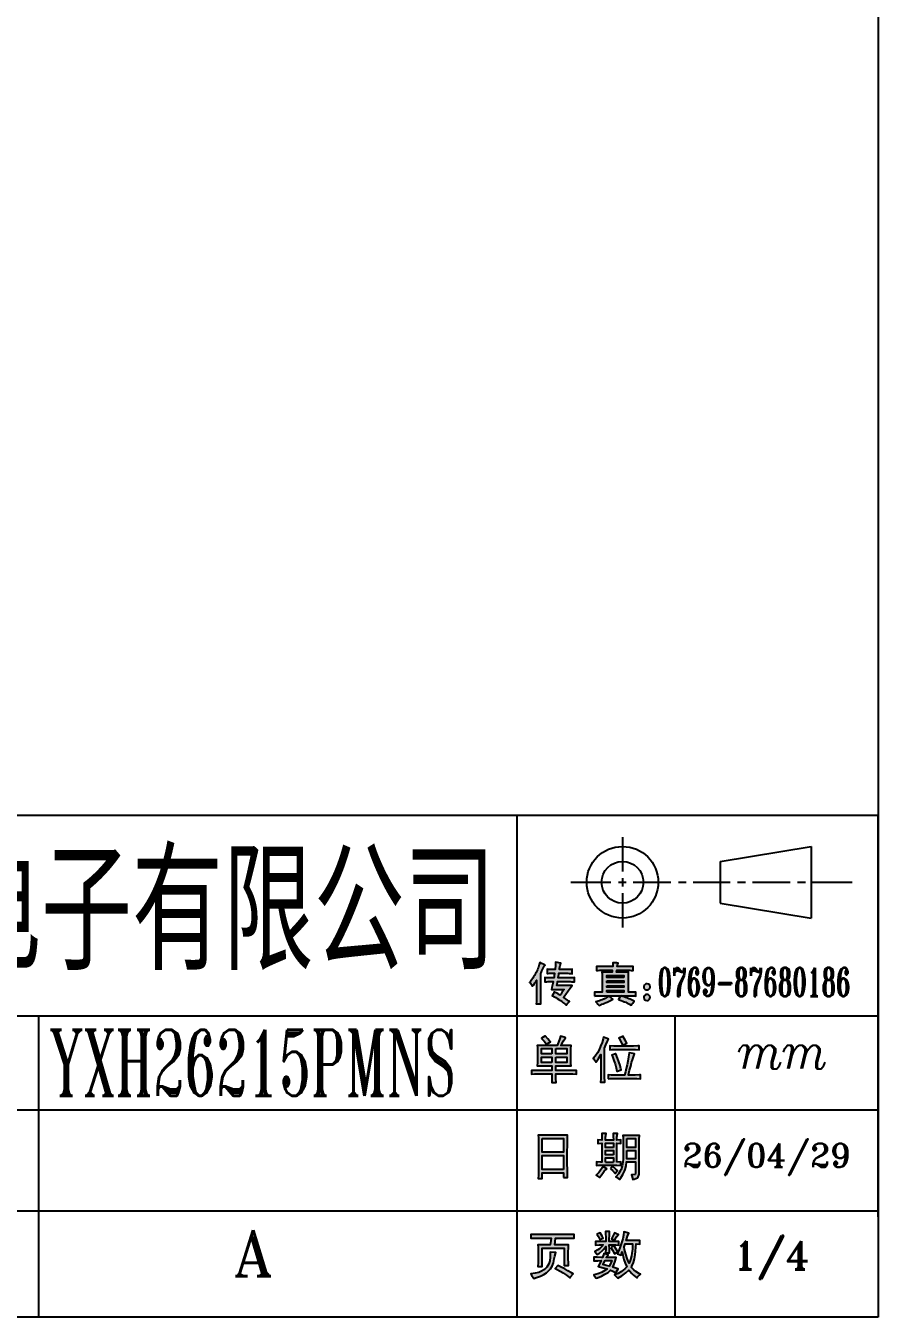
# Model space of a CAD drawing. Header units: millimetres. Extents: x 3718 to 70963, y 572 to 15149.
# Drawn here: x 3845.3 to 3883.8, y 574.5 to 632.8 of the extents above; entities that cross this region are included whole.
import ezdxf
from ezdxf.enums import TextEntityAlignment as Align

# ---------------------------------------------------------------- set-up
doc = ezdxf.new("R2010")
doc.units = ezdxf.units.MM
doc.header["$LTSCALE"] = 3
doc.styles.add('外框字母3', font='romant.shx')
doc.styles.add('外框文字', font='NSimSun.ttf')

msp = doc.modelspace()

# ---------------------------------------------------------------- hatches: boundary and pattern name
at = {"linetype": 'ByBlock'}
h = msp.add_hatch(color=256, dxfattribs=at)
h.paths.add_polyline_path([(3868.18, 589.744), (3868.146, 589.695), (3868.114, 589.653), (3868.071, 589.599), (3868.124, 589.554), (3868.165, 589.508), (3868.211, 589.435), (3868.25, 589.49), (3868.281, 589.535), (3868.315, 589.586), (3868.351, 589.642), (3868.39, 589.702), (3868.392, 589.704), (3868.392, 588.984), (3868.391, 588.919), (3868.389, 588.851), (3868.386, 588.787), (3868.382, 588.728), (3868.373, 588.649), (3868.588, 588.649), (3868.584, 588.728), (3868.582, 588.788), (3868.58, 588.852), (3868.579, 588.92), (3868.579, 588.992), (3868.579, 590.016), (3868.591, 590.045), (3868.626, 590.128), (3868.658, 590.199), (3868.688, 590.259), (3868.715, 590.307), (3868.738, 590.343), (3868.776, 590.388), (3868.726, 590.412), (3868.662, 590.443), (3868.607, 590.471), (3868.536, 590.509), (3868.511, 590.42), (3868.491, 590.357), (3868.47, 590.295), (3868.448, 590.235), (3868.424, 590.176), (3868.398, 590.119), (3868.372, 590.064), (3868.344, 590.01), (3868.315, 589.958), (3868.294, 589.924), (3868.254, 589.858), (3868.216, 589.798)])
h.paths.add_polyline_path([(3869.171, 589.139), (3869.138, 589.084), (3869.095, 589.007), (3869.116, 588.996), (3869.153, 588.979), (3869.199, 588.956), (3869.254, 588.924), (3869.319, 588.885), (3869.394, 588.837), (3869.41, 588.827), (3869.471, 588.787), (3869.527, 588.747), (3869.579, 588.709), (3869.627, 588.671), (3869.672, 588.635), (3869.729, 588.583), (3869.774, 588.643), (3869.815, 588.692), (3869.871, 588.745), (3869.849, 588.762), (3869.787, 588.81), (3869.73, 588.852), (3869.677, 588.889), (3869.628, 588.921), (3869.605, 588.934), (3869.63, 588.968), (3869.669, 589.021), (3869.707, 589.074), (3869.744, 589.126), (3869.781, 589.177), (3869.816, 589.229), (3869.861, 589.292), (3869.904, 589.349), (3869.939, 589.394), (3869.996, 589.463), (3869.302, 589.463), (3869.305, 589.482), (3869.317, 589.552), (3869.328, 589.612), (3869.334, 589.645), (3869.838, 589.645), (3869.904, 589.644), (3869.972, 589.643), (3870.032, 589.641), (3870.108, 589.635), (3870.108, 589.826), (3870.042, 589.821), (3869.984, 589.818), (3869.916, 589.817), (3869.838, 589.816), (3869.366, 589.816), (3869.37, 589.846), (3869.379, 589.907), (3869.39, 589.972), (3869.399, 590.022), (3869.734, 590.022), (3869.797, 590.021), (3869.863, 590.019), (3869.924, 590.014), (3870.004, 590.003), (3870.004, 590.203), (3869.936, 590.198), (3869.873, 590.196), (3869.809, 590.194), (3869.742, 590.194), (3869.422, 590.194), (3869.427, 590.233), (3869.441, 590.315), (3869.454, 590.379), (3869.467, 590.424), (3869.492, 590.477), (3869.462, 590.483), (3869.395, 590.493), (3869.332, 590.504), (3869.247, 590.519), (3869.247, 590.493), (3869.246, 590.442), (3869.244, 590.385), (3869.239, 590.321), (3869.232, 590.251), (3869.226, 590.194), (3869.108, 590.194), (3869.072, 590.194), (3869.005, 590.195), (3868.943, 590.197), (3868.862, 590.203), (3868.862, 590.012), (3868.917, 590.017), (3868.975, 590.02), (3869.041, 590.022), (3869.116, 590.022), (3869.204, 590.022), (3869.2, 589.99), (3869.19, 589.927), (3869.179, 589.863), (3869.171, 589.816), (3868.996, 589.816), (3868.971, 589.816), (3868.907, 589.818), (3868.843, 589.82), (3868.758, 589.826), (3868.758, 589.635), (3868.795, 589.638), (3868.853, 589.642), (3868.917, 589.644), (3868.988, 589.645), (3869.139, 589.645), (3869.136, 589.629), (3869.124, 589.562), (3869.112, 589.498), (3869.099, 589.436), (3869.086, 589.376), (3869.065, 589.292), (3869.63, 589.292), (3869.617, 589.272), (3869.575, 589.208), (3869.536, 589.151), (3869.501, 589.101), (3869.471, 589.057), (3869.455, 589.036), (3869.427, 589.054), (3869.358, 589.095), (3869.299, 589.128), (3869.251, 589.154), (3869.196, 589.18)])
h.paths.add_polyline_path([(3873.336, 589.061), (3873.308, 589.048), (3873.258, 589.01), (3873.236, 588.958), (3873.236, 588.928), (3873.249, 588.868), (3873.285, 588.822), (3873.308, 588.807), (3873.365, 588.787), (3873.424, 588.797), (3873.445, 588.807), (3873.489, 588.849), (3873.513, 588.905), (3873.517, 588.928), (3873.504, 588.986), (3873.468, 589.035), (3873.453, 589.048), (3873.394, 589.068)])
h.paths.add_polyline_path([(3871.645, 588.981), (3871.594, 588.947), (3871.539, 588.916), (3871.483, 588.886), (3871.422, 588.859), (3871.406, 588.851), (3871.354, 588.827), (3871.299, 588.805), (3871.239, 588.782), (3871.174, 588.761), (3871.071, 588.729), (3871.12, 588.679), (3871.163, 588.633), (3871.217, 588.573), (3871.286, 588.599), (3871.343, 588.621), (3871.403, 588.645), (3871.465, 588.671), (3871.529, 588.7), (3871.582, 588.723), (3871.642, 588.75), (3871.701, 588.778), (3871.757, 588.807), (3871.839, 588.852), (3871.775, 588.903), (3871.725, 588.943), (3871.666, 588.994)])
h.paths.add_polyline_path([(3872.181, 588.963), (3872.143, 588.912), (3872.086, 588.836), (3872.163, 588.813), (3872.218, 588.793), (3872.282, 588.769), (3872.354, 588.739), (3872.359, 588.737), (3872.415, 588.711), (3872.471, 588.683), (3872.527, 588.653), (3872.583, 588.622), (3872.656, 588.578), (3872.694, 588.629), (3872.734, 588.677), (3872.805, 588.758), (3872.732, 588.794), (3872.672, 588.823), (3872.614, 588.85), (3872.556, 588.875), (3872.498, 588.9), (3872.467, 588.912), (3872.406, 588.935), (3872.346, 588.957), (3872.285, 588.978), (3872.209, 589.001)])
h.paths.add_polyline_path([(3871.001, 588.993), (3871.056, 588.996), (3871.113, 588.999), (3871.173, 589), (3871.239, 589.002), (3871.309, 589.003), (3871.383, 589.003), (3872.474, 589.003), (3872.545, 589.003), (3872.613, 589.002), (3872.678, 589), (3872.741, 588.999), (3872.801, 588.997), (3872.881, 588.993), (3872.881, 589.175), (3872.836, 589.172), (3872.776, 589.169), (3872.711, 589.167), (3872.642, 589.166), (3872.536, 589.166), (3872.536, 589.827), (3872.536, 589.865), (3872.537, 589.934), (3872.54, 589.996), (3872.545, 590.073), (3872.001, 590.073), (3872.012, 590.159), (3872.458, 590.159), (3872.479, 590.159), (3872.537, 590.158), (3872.6, 590.156), (3872.667, 590.154), (3872.761, 590.15), (3872.761, 590.331), (3872.71, 590.328), (3872.638, 590.326), (3872.572, 590.324), (3872.512, 590.322), (3872.458, 590.322), (3872.034, 590.322), (3872.037, 590.341), (3872.052, 590.404), (3872.079, 590.482), (3872.05, 590.482), (3871.994, 590.488), (3871.929, 590.493), (3871.835, 590.501), (3871.835, 590.429), (3871.832, 590.366), (3871.829, 590.322), (3871.36, 590.322), (3871.327, 590.322), (3871.272, 590.324), (3871.202, 590.326), (3871.097, 590.331), (3871.097, 590.15), (3871.178, 590.154), (3871.242, 590.157), (3871.305, 590.158), (3871.368, 590.159), (3871.808, 590.159), (3871.798, 590.073), (3871.345, 590.073), (3871.349, 589.993), (3871.352, 589.928), (3871.353, 589.865), (3871.354, 589.803), (3871.354, 589.166), (3871.263, 589.166), (3871.218, 589.166), (3871.155, 589.168), (3871.091, 589.17), (3871.001, 589.175)])
h.paths.add_polyline_path([(3872.333, 589.833), (3871.557, 589.833), (3871.557, 589.917), (3872.333, 589.917)], flags=16)
h.paths.add_polyline_path([(3871.557, 589.684), (3872.333, 589.684), (3872.333, 589.608), (3871.557, 589.608)], flags=16)
h.paths.add_polyline_path([(3871.557, 589.452), (3872.333, 589.452), (3872.333, 589.392), (3871.557, 589.392)], flags=16)
h.paths.add_polyline_path([(3871.557, 589.166), (3871.557, 589.242), (3872.333, 589.242), (3872.333, 589.166)], flags=16)
h.paths.add_polyline_path([(3873.332, 589.539), (3873.308, 589.53), (3873.259, 589.489), (3873.237, 589.436), (3873.236, 589.417), (3873.243, 589.356), (3873.276, 589.309), (3873.293, 589.297), (3873.344, 589.273), (3873.404, 589.275), (3873.445, 589.289), (3873.495, 589.323), (3873.521, 589.374), (3873.525, 589.41), (3873.513, 589.469), (3873.476, 589.515), (3873.453, 589.53), (3873.393, 589.546)])
h = msp.add_hatch(color=256, dxfattribs=at)
h.paths.add_polyline_path([(3869.086, 585.416), (3869.086, 585.217), (3869.077, 585.082), (3869.268, 585.082), (3869.268, 585.107), (3869.259, 585.26), (3869.259, 585.48), (3869.864, 585.48), (3870.025, 585.476), (3870.19, 585.467), (3870.19, 585.632), (3870.059, 585.624), (3869.864, 585.624), (3869.259, 585.624), (3869.259, 585.848), (3869.945, 585.848), (3869.94, 585.916), (3869.936, 586.076), (3869.936, 586.301), (3869.936, 586.444), (3869.94, 586.631), (3869.945, 586.762), (3869.492, 586.762), (3869.522, 586.812), (3869.602, 586.969), (3869.602, 586.973), (3869.699, 587.113), (3869.64, 587.134), (3869.475, 587.185), (3869.445, 587.083), (3869.386, 586.914), (3869.314, 586.762), (3868.417, 586.762), (3868.426, 586.664), (3868.434, 586.491), (3868.434, 586.292), (3868.434, 586.178), (3868.43, 585.992), (3868.417, 585.848), (3869.086, 585.848), (3869.086, 585.624), (3868.481, 585.624), (3868.316, 585.624), (3868.164, 585.632), (3868.164, 585.467), (3868.295, 585.476), (3868.498, 585.48), (3869.086, 585.48)])
h.paths.add_polyline_path([(3871.956, 586.381), (3871.791, 586.326), (3871.82, 586.258), (3871.884, 586.089), (3871.943, 585.928), (3871.985, 585.751), (3872.015, 585.594), (3872.04, 585.602), (3872.214, 585.657), (3872.201, 585.708), (3872.159, 585.852), (3872.108, 586.017), (3872.049, 586.195), (3871.977, 586.389)], flags=17)
h.paths.add_polyline_path([(3871.617, 585.26), (3871.715, 585.268), (3871.926, 585.268), (3872.844, 585.268), (3872.916, 585.268), (3873.081, 585.26), (3873.081, 585.433), (3873.043, 585.429), (3872.844, 585.425), (3872.54, 585.425), (3872.54, 585.429), (3872.595, 585.645), (3872.641, 585.831), (3872.684, 585.987), (3872.717, 586.11), (3872.764, 586.254), (3872.819, 586.381), (3872.755, 586.394), (3872.574, 586.436), (3872.548, 586.254), (3872.514, 586.059), (3872.476, 585.882), (3872.438, 585.717), (3872.4, 585.564), (3872.358, 585.425), (3871.905, 585.425), (3871.761, 585.425), (3871.617, 585.433)])
h.paths.add_polyline_path([(3871.038, 586.284), (3870.949, 586.174), (3870.97, 586.152), (3871.076, 586), (3871.101, 586.038), (3871.186, 586.174), (3871.292, 586.356), (3871.292, 585.514), (3871.292, 585.437), (3871.287, 585.247), (3871.275, 585.099), (3871.474, 585.099), (3871.469, 585.15), (3871.465, 585.315), (3871.465, 585.522), (3871.465, 586.635), (3871.516, 586.783), (3871.588, 586.961), (3871.643, 587.049), (3871.584, 587.071), (3871.419, 587.142), (3871.397, 587.066), (3871.347, 586.901), (3871.283, 586.736), (3871.211, 586.571), (3871.135, 586.436)])
h.paths.add_polyline_path([(3869.259, 586.618), (3869.763, 586.618), (3869.763, 586.381), (3869.259, 586.381)], flags=16)
h.paths.add_polyline_path([(3869.259, 586.237), (3869.763, 586.237), (3869.763, 585.992), (3869.259, 585.992)], flags=16)
h.paths.add_polyline_path([(3868.756, 587.185), (3868.608, 587.087), (3868.612, 587.083), (3868.73, 586.956), (3868.845, 586.817), (3868.862, 586.829), (3869.014, 586.922), (3869.005, 586.931), (3868.895, 587.058), (3868.773, 587.193)])
h.paths.add_polyline_path([(3869.086, 585.992), (3868.608, 585.992), (3868.608, 586.237), (3869.086, 586.237)], flags=16)
h.paths.add_polyline_path([(3869.086, 586.381), (3868.608, 586.381), (3868.608, 586.618), (3869.086, 586.618)], flags=16)
h.paths.add_polyline_path([(3872.967, 586.741), (3872.772, 586.736), (3871.96, 586.736), (3871.88, 586.736), (3871.698, 586.745), (3871.698, 586.571), (3871.787, 586.576), (3871.96, 586.58), (3872.764, 586.58), (3872.861, 586.58), (3873.018, 586.571), (3873.018, 586.745)])
h.paths.add_polyline_path([(3872.273, 587.164), (3872.112, 587.087), (3872.117, 587.083), (3872.214, 586.906), (3872.277, 586.77), (3872.311, 586.796), (3872.468, 586.859), (3872.464, 586.867), (3872.392, 587.007), (3872.294, 587.176)])
h = msp.add_hatch(color=256, dxfattribs=at)
h.paths.add_polyline_path([(3868.647, 582.556), (3869.607, 582.556), (3869.607, 581.938), (3868.647, 581.938)], flags=16)
h.paths.add_polyline_path([(3869.607, 581.164), (3868.647, 581.164), (3868.647, 581.786), (3869.607, 581.786)], flags=16)
h.paths.add_polyline_path([(3869.607, 580.792), (3869.785, 580.792), (3869.785, 580.86), (3869.78, 581.029), (3869.78, 581.198), (3869.776, 581.376), (3869.776, 581.562), (3869.776, 581.752), (3869.776, 581.833), (3869.776, 582.019), (3869.78, 582.201), (3869.78, 582.378), (3869.785, 582.548), (3869.785, 582.708), (3868.465, 582.708), (3868.469, 582.594), (3868.473, 582.429), (3868.473, 582.256), (3868.473, 582.078), (3868.477, 581.892), (3868.477, 581.706), (3868.477, 581.617), (3868.473, 581.426), (3868.473, 581.24), (3868.473, 581.067), (3868.469, 580.902), (3868.465, 580.745), (3868.647, 580.745), (3868.647, 581.008), (3869.607, 581.008)])
h.paths.add_polyline_path([(3871.354, 581.232), (3871.252, 581.08), (3871.201, 581.016), (3871.083, 580.902), (3871.087, 580.898), (3871.235, 580.8), (3871.303, 580.889), (3871.417, 581.037), (3871.447, 581.08), (3871.561, 581.19), (3871.392, 581.3)])
h.paths.add_polyline_path([(3871.726, 581.19), (3871.815, 581.118), (3871.942, 580.974), (3872.048, 581.109), (3871.963, 581.181), (3871.823, 581.316)])
h.paths.add_polyline_path([(3871.861, 581.824), (3871.506, 581.824), (3871.506, 582.015), (3871.861, 582.015)], flags=16)
h.paths.add_polyline_path([(3871.861, 582.15), (3871.506, 582.15), (3871.506, 582.349), (3871.861, 582.349)], flags=16)
h.paths.add_polyline_path([(3872.466, 582.556), (3872.864, 582.556), (3872.864, 582.15), (3872.466, 582.15)], flags=16)
h.paths.add_polyline_path([(3872.466, 582.015), (3872.864, 582.015), (3872.864, 581.634), (3872.466, 581.634)], flags=16)
h.paths.add_polyline_path([(3872.293, 581.494), (3872.259, 581.325), (3872.204, 581.156), (3872.183, 581.113), (3872.098, 580.965), (3871.976, 580.83), (3872.005, 580.817), (3872.141, 580.711), (3872.191, 580.779), (3872.289, 580.927), (3872.365, 581.08), (3872.39, 581.151), (3872.433, 581.321), (3872.458, 581.498), (3872.864, 581.498), (3872.864, 580.991), (3872.847, 580.936), (3872.674, 580.919), (3872.699, 580.872), (3872.746, 580.711), (3872.796, 580.72), (3872.953, 580.775), (3872.97, 580.788), (3873.025, 580.944), (3873.025, 582.273), (3873.025, 582.349), (3873.029, 582.531), (3873.033, 582.691), (3872.293, 582.691), (3872.297, 582.615), (3872.301, 582.459), (3872.301, 582.273), (3872.301, 582.065), (3872.301, 582.01), (3872.301, 581.799), (3872.297, 581.625), (3872.293, 581.498)])
h.paths.add_polyline_path([(3872.022, 581.49), (3872.022, 582.349), (3872.196, 582.336), (3872.196, 582.493), (3872.022, 582.484), (3872.022, 582.624), (3872.039, 582.78), (3871.849, 582.78), (3871.857, 582.67), (3871.861, 582.484), (3871.506, 582.484), (3871.51, 582.624), (3871.527, 582.78), (3871.337, 582.78), (3871.341, 582.67), (3871.345, 582.484), (3871.333, 582.484), (3871.155, 582.493), (3871.155, 582.336), (3871.172, 582.34), (3871.345, 582.349), (3871.345, 581.49), (3871.282, 581.49), (3871.1, 581.498), (3871.1, 581.342), (3871.193, 581.35), (3871.362, 581.355), (3871.942, 581.355), (3872.014, 581.35), (3872.196, 581.342), (3872.196, 581.498)])
h.paths.add_polyline_path([(3871.506, 581.49), (3871.506, 581.689), (3871.861, 581.689), (3871.861, 581.49)], flags=17)
h = msp.add_hatch(color=256, dxfattribs=at)
h.paths.add_polyline_path([(3869.347, 576.82), (3869.224, 576.689), (3869.296, 576.655), (3869.461, 576.567), (3869.596, 576.49), (3869.613, 576.482), (3869.748, 576.385), (3869.892, 576.266), (3869.922, 576.308), (3870.04, 576.44), (3869.964, 576.486), (3869.808, 576.583), (3869.668, 576.664), (3869.664, 576.664), (3869.503, 576.744), (3869.351, 576.825)])
h.paths.add_polyline_path([(3868.458, 577.468), (3868.458, 577.087), (3868.458, 576.964), (3868.45, 576.782), (3868.64, 576.782), (3868.64, 577.603), (3869.634, 577.603), (3869.634, 576.816), (3869.833, 576.816), (3869.825, 576.947), (3869.82, 577.117), (3869.82, 577.485), (3869.825, 577.578), (3869.833, 577.755), (3869.207, 577.755), (3869.224, 577.891), (3869.245, 578.064), (3869.723, 578.064), (3869.732, 578.064), (3869.888, 578.064), (3870.083, 578.056), (3870.083, 578.229), (3870.074, 578.225), (3869.88, 578.221), (3869.723, 578.216), (3868.505, 578.216), (3868.488, 578.216), (3868.314, 578.221), (3868.132, 578.229), (3868.132, 578.056), (3868.154, 578.056), (3868.335, 578.064), (3868.505, 578.064), (3869.046, 578.064), (3869.029, 577.929), (3869.008, 577.755), (3868.45, 577.755), (3868.454, 577.645)])
h.paths.add_polyline_path([(3869.008, 577.379), (3869, 577.193), (3868.983, 577.036), (3868.936, 576.892), (3868.856, 576.744), (3868.742, 576.634), (3868.585, 576.545), (3868.484, 576.512), (3868.319, 576.469), (3868.124, 576.44), (3868.166, 576.38), (3868.268, 576.241), (3868.386, 576.275), (3868.564, 576.342), (3868.716, 576.414), (3868.839, 576.49), (3868.885, 576.533), (3869.012, 576.664), (3869.101, 576.799), (3869.156, 576.943), (3869.19, 577.117), (3869.207, 577.239), (3869.253, 577.404), (3869.182, 577.404), (3869.008, 577.421)])
h.paths.add_polyline_path([(3871.54, 576.825), (3871.387, 576.863), (3871.404, 576.888), (3871.489, 577.045), (3871.793, 577.045), (3871.751, 576.926), (3871.675, 576.791)], flags=16)
h.paths.add_polyline_path([(3871.472, 576.592), (3871.328, 576.512), (3871.159, 576.444), (3870.973, 576.393), (3870.977, 576.389), (3871.078, 576.249), (3871.138, 576.266), (3871.32, 576.342), (3871.48, 576.423), (3871.62, 576.512), (3871.73, 576.609), (3871.836, 576.567), (3871.975, 576.49), (3871.988, 576.52), (3872.081, 576.672), (3872.022, 576.689), (3871.84, 576.744), (3871.887, 576.85), (3871.946, 577.015), (3871.992, 577.188), (3871.54, 577.188), (3871.624, 577.307), (3871.59, 577.315), (3871.425, 577.37), (3871.421, 577.353), (3871.37, 577.188), (3871.32, 577.188), (3871.133, 577.193), (3870.973, 577.197), (3870.973, 577.036), (3871.15, 577.04), (3871.315, 577.045), (3871.248, 576.905), (3871.172, 576.782), (3871.231, 576.765), (3871.392, 576.723), (3871.586, 576.672)])
h.paths.add_polyline_path([(3871.747, 577.633), (3871.827, 577.518), (3871.912, 577.349), (3871.912, 577.353), (3872.064, 577.442), (3871.988, 577.565), (3871.882, 577.722)], flags=17)
h.paths.add_polyline_path([(3872.724, 577.734), (3872.716, 577.565), (3872.699, 577.379), (3872.678, 577.265), (3872.635, 577.091), (3872.58, 576.926), (3872.547, 576.985), (3872.483, 577.142), (3872.415, 577.332), (3872.356, 577.54), (3872.343, 577.658), (3872.398, 577.802), (3872.724, 577.802)], flags=16)
h.paths.add_polyline_path([(3871.117, 578.238), (3871.172, 578.153), (3871.252, 577.992), (3871.396, 578.064), (3871.349, 578.149), (3871.26, 578.301)], flags=17)
h.paths.add_polyline_path([(3871.853, 578.178), (3871.777, 578.03), (3871.92, 577.975), (3872.001, 578.119), (3872.094, 578.216), (3872.064, 578.229), (3871.903, 578.301)], flags=17)
h.paths.add_polyline_path([(3872.585, 576.588), (3872.699, 576.457), (3872.771, 576.385), (3872.923, 576.266), (3872.948, 576.308), (3873.084, 576.427), (3873.037, 576.452), (3872.877, 576.545), (3872.788, 576.622), (3872.669, 576.753), (3872.695, 576.799), (3872.762, 576.952), (3872.813, 577.121), (3872.843, 577.307), (3872.86, 577.476), (3872.877, 577.654), (3872.889, 577.802), (3873.05, 577.793), (3873.05, 577.954), (3873.012, 577.954), (3872.843, 577.946), (3872.437, 577.946), (3872.449, 577.996), (3872.5, 578.153), (3872.563, 578.28), (3872.504, 578.293), (3872.335, 578.343), (3872.318, 578.195), (3872.28, 578.022), (3872.229, 577.84), (3872.166, 577.667), (3872.102, 577.506), (3872.03, 577.358), (3872.047, 577.353), (3872.208, 577.286), (3872.255, 577.434), (3872.267, 577.358), (3872.318, 577.159), (3872.339, 577.091), (3872.398, 576.926), (3872.47, 576.761), (3872.373, 576.668), (3872.229, 576.554), (3872.225, 576.554), (3872.073, 576.465), (3871.912, 576.393), (3871.942, 576.372), (3872.056, 576.249), (3872.064, 576.253), (3872.242, 576.355), (3872.365, 576.44), (3872.428, 576.49), (3872.563, 576.617)])
h.paths.add_polyline_path([(3871.227, 577.569), (3871.159, 577.523), (3871.015, 577.451), (3871.023, 577.447), (3871.133, 577.315), (3871.235, 577.379), (3871.37, 577.497), (3871.417, 577.548), (3871.514, 577.683), (3871.514, 577.569), (3871.506, 577.396), (3871.683, 577.396), (3871.683, 577.404), (3871.679, 577.569), (3871.675, 577.755), (3871.781, 577.755), (3871.971, 577.755), (3872.111, 577.747), (3872.111, 577.912), (3872.056, 577.908), (3871.891, 577.903), (3871.675, 577.903), (3871.675, 578.013), (3871.679, 578.195), (3871.683, 578.352), (3871.506, 578.352), (3871.51, 578.267), (3871.514, 578.094), (3871.514, 577.903), (3871.375, 577.903), (3871.188, 577.903), (3871.053, 577.912), (3871.053, 577.747), (3871.21, 577.755), (3871.396, 577.755), (3871.353, 577.696)])

# ---------------------------------------------------------------- linework, layer by layer
for p, q in [((3883.824, 597.157), (3816.841, 597.157)), ((3867.499, 597.157), (3867.499, 574.488)), ((3883.824, 579.018), (3883.824, 597.157)), ((3872.271, 596.169), (3872.271, 594.618)), ((3876.691, 595.076), (3880.792, 595.749)), ((3880.792, 595.749), (3880.792, 592.518)), ((3876.691, 595.076), (3876.691, 593.191)), ((3869.937, 594.134), (3871.749, 594.134)), ((3872.085, 594.134), (3872.44, 594.134)), ((3872.271, 594.319), (3872.271, 593.945)), ((3872.758, 594.134), (3874.46, 594.134)), ((3874.796, 594.134), (3875.151, 594.134)), ((3875.469, 594.134), (3877.133, 594.134)), ((3877.47, 594.134), (3877.825, 594.134)), ((3878.143, 594.134), (3879.844, 594.134)), ((3880.18, 594.134), (3880.536, 594.134)), ((3880.853, 594.134), (3882.642, 594.134)), ((3872.271, 593.646), (3872.271, 592.096)), ((3876.691, 593.191), (3880.792, 592.518)), ((3883.824, 588.087), (3816.841, 588.087)), ((3845.887, 588.087), (3845.887, 574.488)), ((3874.636, 588.087), (3874.636, 574.488)), ((3883.824, 583.845), (3816.841, 583.845)), ((3871.506, 581.49), (3871.861, 581.49)), ((3883.824, 579.278), (3816.841, 579.278))]:
    msp.add_line(p, q, dxfattribs=at)
for points in [[(3883.824, 574.488), (3717.849, 574.488), (3717.849, 693.634), (3883.824, 693.634)], [(3868.18, 589.744), (3868.146, 589.695), (3868.114, 589.653), (3868.071, 589.599), (3868.124, 589.554), (3868.165, 589.508), (3868.211, 589.435), (3868.25, 589.49), (3868.281, 589.535), (3868.315, 589.586), (3868.351, 589.642), (3868.39, 589.702), (3868.392, 589.704), (3868.392, 588.984), (3868.391, 588.919), (3868.389, 588.851), (3868.386, 588.787), (3868.382, 588.728), (3868.373, 588.649), (3868.588, 588.649), (3868.584, 588.728), (3868.582, 588.788), (3868.58, 588.852), (3868.579, 588.92), (3868.579, 588.992), (3868.579, 590.016), (3868.591, 590.045), (3868.626, 590.128), (3868.658, 590.199), (3868.688, 590.259), (3868.715, 590.307), (3868.738, 590.343), (3868.776, 590.388), (3868.726, 590.412), (3868.662, 590.443), (3868.607, 590.471), (3868.536, 590.509), (3868.511, 590.42), (3868.491, 590.357), (3868.47, 590.295), (3868.448, 590.235), (3868.424, 590.176), (3868.398, 590.119), (3868.372, 590.064), (3868.344, 590.01), (3868.315, 589.958), (3868.294, 589.924), (3868.254, 589.858), (3868.216, 589.798)], [(3869.171, 589.139), (3869.138, 589.084), (3869.095, 589.007), (3869.116, 588.996), (3869.153, 588.979), (3869.199, 588.956), (3869.254, 588.924), (3869.319, 588.885), (3869.394, 588.837), (3869.41, 588.827), (3869.471, 588.787), (3869.527, 588.747), (3869.579, 588.709), (3869.627, 588.671), (3869.672, 588.635), (3869.729, 588.583), (3869.774, 588.643), (3869.815, 588.692), (3869.871, 588.745), (3869.849, 588.762), (3869.787, 588.81), (3869.73, 588.852), (3869.677, 588.889), (3869.628, 588.921), (3869.605, 588.934), (3869.63, 588.968), (3869.669, 589.021), (3869.707, 589.074), (3869.744, 589.126), (3869.781, 589.177), (3869.816, 589.229), (3869.861, 589.292), (3869.904, 589.349), (3869.939, 589.394), (3869.996, 589.463), (3869.302, 589.463), (3869.305, 589.482), (3869.317, 589.552), (3869.328, 589.612), (3869.334, 589.645), (3869.838, 589.645), (3869.904, 589.644), (3869.972, 589.643), (3870.032, 589.641), (3870.108, 589.635), (3870.108, 589.826), (3870.042, 589.821), (3869.984, 589.818), (3869.916, 589.817), (3869.838, 589.816), (3869.366, 589.816), (3869.37, 589.846), (3869.379, 589.907), (3869.39, 589.972), (3869.399, 590.022), (3869.734, 590.022), (3869.797, 590.021), (3869.863, 590.019), (3869.924, 590.014), (3870.004, 590.003), (3870.004, 590.203), (3869.936, 590.198), (3869.873, 590.196), (3869.809, 590.194), (3869.742, 590.194), (3869.422, 590.194), (3869.427, 590.233), (3869.441, 590.315), (3869.454, 590.379), (3869.467, 590.424), (3869.492, 590.477), (3869.462, 590.483), (3869.395, 590.493), (3869.332, 590.504), (3869.247, 590.519), (3869.247, 590.493), (3869.246, 590.442), (3869.244, 590.385), (3869.239, 590.321), (3869.232, 590.251), (3869.226, 590.194), (3869.108, 590.194), (3869.072, 590.194), (3869.005, 590.195), (3868.943, 590.197), (3868.862, 590.203), (3868.862, 590.012), (3868.917, 590.017), (3868.975, 590.02), (3869.041, 590.022), (3869.116, 590.022), (3869.204, 590.022), (3869.2, 589.99), (3869.19, 589.927), (3869.179, 589.863), (3869.171, 589.816), (3868.996, 589.816), (3868.971, 589.816), (3868.907, 589.818), (3868.843, 589.82), (3868.758, 589.826), (3868.758, 589.635), (3868.795, 589.638), (3868.853, 589.642), (3868.917, 589.644), (3868.988, 589.645), (3869.139, 589.645), (3869.136, 589.629), (3869.124, 589.562), (3869.112, 589.498), (3869.099, 589.436), (3869.086, 589.376), (3869.065, 589.292), (3869.63, 589.292), (3869.617, 589.272), (3869.575, 589.208), (3869.536, 589.151), (3869.501, 589.101), (3869.471, 589.057), (3869.455, 589.036), (3869.427, 589.054), (3869.358, 589.095), (3869.299, 589.128), (3869.251, 589.154), (3869.196, 589.18)], [(3871.001, 588.993), (3871.056, 588.996), (3871.113, 588.999), (3871.173, 589), (3871.239, 589.002), (3871.309, 589.003), (3871.383, 589.003), (3872.474, 589.003), (3872.545, 589.003), (3872.613, 589.002), (3872.678, 589), (3872.741, 588.999), (3872.801, 588.997), (3872.881, 588.993), (3872.881, 589.175), (3872.836, 589.172), (3872.776, 589.169), (3872.711, 589.167), (3872.642, 589.166), (3872.536, 589.166), (3872.536, 589.827), (3872.536, 589.865), (3872.537, 589.934), (3872.54, 589.996), (3872.545, 590.073), (3872.001, 590.073), (3872.012, 590.159), (3872.458, 590.159), (3872.479, 590.159), (3872.537, 590.158), (3872.6, 590.156), (3872.667, 590.154), (3872.761, 590.15), (3872.761, 590.331), (3872.71, 590.328), (3872.638, 590.326), (3872.572, 590.324), (3872.512, 590.322), (3872.458, 590.322), (3872.034, 590.322), (3872.037, 590.341), (3872.052, 590.404), (3872.079, 590.482), (3872.05, 590.482), (3871.994, 590.488), (3871.929, 590.493), (3871.835, 590.501), (3871.835, 590.429), (3871.832, 590.366), (3871.829, 590.322), (3871.36, 590.322), (3871.327, 590.322), (3871.272, 590.324), (3871.202, 590.326), (3871.097, 590.331), (3871.097, 590.15), (3871.178, 590.154), (3871.242, 590.157), (3871.305, 590.158), (3871.368, 590.159), (3871.808, 590.159), (3871.798, 590.073), (3871.345, 590.073), (3871.349, 589.993), (3871.352, 589.928), (3871.353, 589.865), (3871.354, 589.803), (3871.354, 589.166), (3871.263, 589.166), (3871.218, 589.166), (3871.155, 589.168), (3871.091, 589.17), (3871.001, 589.175)], [(3872.333, 589.833), (3871.557, 589.833), (3871.557, 589.917), (3872.333, 589.917)], [(3871.557, 589.684), (3872.333, 589.684), (3872.333, 589.608), (3871.557, 589.608)], [(3871.557, 589.452), (3872.333, 589.452), (3872.333, 589.392), (3871.557, 589.392)], [(3871.557, 589.166), (3871.557, 589.242), (3872.333, 589.242), (3872.333, 589.166)], [(3873.332, 589.539), (3873.308, 589.53), (3873.259, 589.489), (3873.237, 589.436), (3873.236, 589.417), (3873.243, 589.356), (3873.276, 589.309), (3873.293, 589.297), (3873.344, 589.273), (3873.404, 589.275), (3873.445, 589.289), (3873.495, 589.323), (3873.521, 589.374), (3873.525, 589.41), (3873.513, 589.469), (3873.476, 589.515), (3873.453, 589.53), (3873.393, 589.546)], [(3871.645, 588.981), (3871.594, 588.947), (3871.539, 588.916), (3871.483, 588.886), (3871.422, 588.859), (3871.406, 588.851), (3871.354, 588.827), (3871.299, 588.805), (3871.239, 588.782), (3871.174, 588.761), (3871.071, 588.729), (3871.12, 588.679), (3871.163, 588.633), (3871.217, 588.573), (3871.286, 588.599), (3871.343, 588.621), (3871.403, 588.645), (3871.465, 588.671), (3871.529, 588.7), (3871.582, 588.723), (3871.642, 588.75), (3871.701, 588.778), (3871.757, 588.807), (3871.839, 588.852), (3871.775, 588.903), (3871.725, 588.943), (3871.666, 588.994)], [(3872.181, 588.963), (3872.143, 588.912), (3872.086, 588.836), (3872.163, 588.813), (3872.218, 588.793), (3872.282, 588.769), (3872.354, 588.739), (3872.359, 588.737), (3872.415, 588.711), (3872.471, 588.683), (3872.527, 588.653), (3872.583, 588.622), (3872.656, 588.578), (3872.694, 588.629), (3872.734, 588.677), (3872.805, 588.758), (3872.732, 588.794), (3872.672, 588.823), (3872.614, 588.85), (3872.556, 588.875), (3872.498, 588.9), (3872.467, 588.912), (3872.406, 588.935), (3872.346, 588.957), (3872.285, 588.978), (3872.209, 589.001)], [(3873.336, 589.061), (3873.308, 589.048), (3873.258, 589.01), (3873.236, 588.958), (3873.236, 588.928), (3873.249, 588.868), (3873.285, 588.822), (3873.308, 588.807), (3873.365, 588.787), (3873.424, 588.797), (3873.445, 588.807), (3873.489, 588.849), (3873.513, 588.905), (3873.517, 588.928), (3873.504, 588.986), (3873.468, 589.035), (3873.453, 589.048), (3873.394, 589.068)], [(3869.086, 585.416), (3869.086, 585.217), (3869.077, 585.082), (3869.268, 585.082), (3869.268, 585.107), (3869.259, 585.26), (3869.259, 585.48), (3869.864, 585.48), (3870.025, 585.476), (3870.19, 585.467), (3870.19, 585.632), (3870.059, 585.624), (3869.864, 585.624), (3869.259, 585.624), (3869.259, 585.848), (3869.945, 585.848), (3869.94, 585.916), (3869.936, 586.076), (3869.936, 586.301), (3869.936, 586.444), (3869.94, 586.631), (3869.945, 586.762), (3869.492, 586.762), (3869.522, 586.812), (3869.602, 586.969), (3869.602, 586.973), (3869.699, 587.113), (3869.64, 587.134), (3869.475, 587.185), (3869.445, 587.083), (3869.386, 586.914), (3869.314, 586.762), (3868.417, 586.762), (3868.426, 586.664), (3868.434, 586.491), (3868.434, 586.292), (3868.434, 586.178), (3868.43, 585.992), (3868.417, 585.848), (3869.086, 585.848), (3869.086, 585.624), (3868.481, 585.624), (3868.316, 585.624), (3868.164, 585.632), (3868.164, 585.467), (3868.295, 585.476), (3868.498, 585.48), (3869.086, 585.48)], [(3868.756, 587.185), (3868.608, 587.087), (3868.612, 587.083), (3868.73, 586.956), (3868.845, 586.817), (3868.862, 586.829), (3869.014, 586.922), (3869.005, 586.931), (3868.895, 587.058), (3868.773, 587.193)], [(3871.038, 586.284), (3870.949, 586.174), (3870.97, 586.152), (3871.076, 586), (3871.101, 586.038), (3871.186, 586.174), (3871.292, 586.356), (3871.292, 585.514), (3871.292, 585.437), (3871.287, 585.247), (3871.275, 585.099), (3871.474, 585.099), (3871.469, 585.15), (3871.465, 585.315), (3871.465, 585.522), (3871.465, 586.635), (3871.516, 586.783), (3871.588, 586.961), (3871.643, 587.049), (3871.584, 587.071), (3871.419, 587.142), (3871.397, 587.066), (3871.347, 586.901), (3871.283, 586.736), (3871.211, 586.571), (3871.135, 586.436)], [(3872.273, 587.164), (3872.112, 587.087), (3872.117, 587.083), (3872.214, 586.906), (3872.277, 586.77), (3872.311, 586.796), (3872.468, 586.859), (3872.464, 586.867), (3872.392, 587.007), (3872.294, 587.176)], [(3869.086, 586.381), (3868.608, 586.381), (3868.608, 586.618), (3869.086, 586.618)], [(3869.259, 586.618), (3869.763, 586.618), (3869.763, 586.381), (3869.259, 586.381)], [(3871.617, 585.26), (3871.715, 585.268), (3871.926, 585.268), (3872.844, 585.268), (3872.916, 585.268), (3873.081, 585.26), (3873.081, 585.433), (3873.043, 585.429), (3872.844, 585.425), (3872.54, 585.425), (3872.54, 585.429), (3872.595, 585.645), (3872.641, 585.831), (3872.684, 585.987), (3872.717, 586.11), (3872.764, 586.254), (3872.819, 586.381), (3872.755, 586.394), (3872.574, 586.436), (3872.548, 586.254), (3872.514, 586.059), (3872.476, 585.882), (3872.438, 585.717), (3872.4, 585.564), (3872.358, 585.425), (3871.905, 585.425), (3871.761, 585.425), (3871.617, 585.433)], [(3872.967, 586.741), (3872.772, 586.736), (3871.96, 586.736), (3871.88, 586.736), (3871.698, 586.745), (3871.698, 586.571), (3871.787, 586.576), (3871.96, 586.58), (3872.764, 586.58), (3872.861, 586.58), (3873.018, 586.571), (3873.018, 586.745)], [(3871.956, 586.381), (3871.791, 586.326), (3871.82, 586.258), (3871.884, 586.089), (3871.943, 585.928), (3871.985, 585.751), (3872.015, 585.594), (3872.04, 585.602), (3872.214, 585.657), (3872.201, 585.708), (3872.159, 585.852), (3872.108, 586.017), (3872.049, 586.195), (3871.977, 586.389)], [(3869.086, 585.992), (3868.608, 585.992), (3868.608, 586.237), (3869.086, 586.237)], [(3869.259, 586.237), (3869.763, 586.237), (3869.763, 585.992), (3869.259, 585.992)], [(3872.022, 581.49), (3872.022, 582.349), (3872.196, 582.336), (3872.196, 582.493), (3872.022, 582.484), (3872.022, 582.624), (3872.039, 582.78), (3871.849, 582.78), (3871.857, 582.67), (3871.861, 582.484), (3871.506, 582.484), (3871.51, 582.624), (3871.527, 582.78), (3871.337, 582.78), (3871.341, 582.67), (3871.345, 582.484), (3871.333, 582.484), (3871.155, 582.493), (3871.155, 582.336), (3871.172, 582.34), (3871.345, 582.349), (3871.345, 581.49), (3871.282, 581.49), (3871.1, 581.498), (3871.1, 581.342), (3871.193, 581.35), (3871.362, 581.355), (3871.942, 581.355), (3872.014, 581.35), (3872.196, 581.342), (3872.196, 581.498)], [(3869.607, 580.792), (3869.785, 580.792), (3869.785, 580.86), (3869.78, 581.029), (3869.78, 581.198), (3869.776, 581.376), (3869.776, 581.562), (3869.776, 581.752), (3869.776, 581.833), (3869.776, 582.019), (3869.78, 582.201), (3869.78, 582.378), (3869.785, 582.548), (3869.785, 582.708), (3868.465, 582.708), (3868.469, 582.594), (3868.473, 582.429), (3868.473, 582.256), (3868.473, 582.078), (3868.477, 581.892), (3868.477, 581.706), (3868.477, 581.617), (3868.473, 581.426), (3868.473, 581.24), (3868.473, 581.067), (3868.469, 580.902), (3868.465, 580.745), (3868.647, 580.745), (3868.647, 581.008), (3869.607, 581.008)], [(3868.647, 582.556), (3869.607, 582.556), (3869.607, 581.938), (3868.647, 581.938)], [(3871.861, 582.15), (3871.506, 582.15), (3871.506, 582.349), (3871.861, 582.349)], [(3872.293, 581.494), (3872.259, 581.325), (3872.204, 581.156), (3872.183, 581.113), (3872.098, 580.965), (3871.976, 580.83), (3872.005, 580.817), (3872.141, 580.711), (3872.191, 580.779), (3872.289, 580.927), (3872.365, 581.08), (3872.39, 581.151), (3872.433, 581.321), (3872.458, 581.498), (3872.864, 581.498), (3872.864, 580.991), (3872.847, 580.936), (3872.674, 580.919), (3872.699, 580.872), (3872.746, 580.711), (3872.796, 580.72), (3872.953, 580.775), (3872.97, 580.788), (3873.025, 580.944), (3873.025, 582.273), (3873.025, 582.349), (3873.029, 582.531), (3873.033, 582.691), (3872.293, 582.691), (3872.297, 582.615), (3872.301, 582.459), (3872.301, 582.273), (3872.301, 582.065), (3872.301, 582.01), (3872.301, 581.799), (3872.297, 581.625), (3872.293, 581.498)], [(3872.466, 582.556), (3872.864, 582.556), (3872.864, 582.15), (3872.466, 582.15)], [(3869.607, 581.164), (3868.647, 581.164), (3868.647, 581.786), (3869.607, 581.786)], [(3871.861, 581.824), (3871.506, 581.824), (3871.506, 582.015), (3871.861, 582.015)], [(3872.466, 582.015), (3872.864, 582.015), (3872.864, 581.634), (3872.466, 581.634)], [(3871.354, 581.232), (3871.252, 581.08), (3871.201, 581.016), (3871.083, 580.902), (3871.087, 580.898), (3871.235, 580.8), (3871.303, 580.889), (3871.417, 581.037), (3871.447, 581.08), (3871.561, 581.19), (3871.392, 581.3)], [(3871.726, 581.19), (3871.815, 581.118), (3871.942, 580.974), (3872.048, 581.109), (3871.963, 581.181), (3871.823, 581.316)], [(3868.458, 577.468), (3868.458, 577.087), (3868.458, 576.964), (3868.45, 576.782), (3868.64, 576.782), (3868.64, 577.603), (3869.634, 577.603), (3869.634, 576.816), (3869.833, 576.816), (3869.825, 576.947), (3869.82, 577.117), (3869.82, 577.485), (3869.825, 577.578), (3869.833, 577.755), (3869.207, 577.755), (3869.224, 577.891), (3869.245, 578.064), (3869.723, 578.064), (3869.732, 578.064), (3869.888, 578.064), (3870.083, 578.056), (3870.083, 578.229), (3870.074, 578.225), (3869.88, 578.221), (3869.723, 578.216), (3868.505, 578.216), (3868.488, 578.216), (3868.314, 578.221), (3868.132, 578.229), (3868.132, 578.056), (3868.154, 578.056), (3868.335, 578.064), (3868.505, 578.064), (3869.046, 578.064), (3869.029, 577.929), (3869.008, 577.755), (3868.45, 577.755), (3868.454, 577.645)], [(3871.227, 577.569), (3871.159, 577.523), (3871.015, 577.451), (3871.023, 577.447), (3871.133, 577.315), (3871.235, 577.379), (3871.37, 577.497), (3871.417, 577.548), (3871.514, 577.683), (3871.514, 577.569), (3871.506, 577.396), (3871.683, 577.396), (3871.683, 577.404), (3871.679, 577.569), (3871.675, 577.755), (3871.781, 577.755), (3871.971, 577.755), (3872.111, 577.747), (3872.111, 577.912), (3872.056, 577.908), (3871.891, 577.903), (3871.675, 577.903), (3871.675, 578.013), (3871.679, 578.195), (3871.683, 578.352), (3871.506, 578.352), (3871.51, 578.267), (3871.514, 578.094), (3871.514, 577.903), (3871.375, 577.903), (3871.188, 577.903), (3871.053, 577.912), (3871.053, 577.747), (3871.21, 577.755), (3871.396, 577.755), (3871.353, 577.696)], [(3871.117, 578.238), (3871.172, 578.153), (3871.252, 577.992), (3871.396, 578.064), (3871.349, 578.149), (3871.26, 578.301)], [(3871.853, 578.178), (3871.777, 578.03), (3871.92, 577.975), (3872.001, 578.119), (3872.094, 578.216), (3872.064, 578.229), (3871.903, 578.301)], [(3872.585, 576.588), (3872.699, 576.457), (3872.771, 576.385), (3872.923, 576.266), (3872.948, 576.308), (3873.084, 576.427), (3873.037, 576.452), (3872.877, 576.545), (3872.788, 576.622), (3872.669, 576.753), (3872.695, 576.799), (3872.762, 576.952), (3872.813, 577.121), (3872.843, 577.307), (3872.86, 577.476), (3872.877, 577.654), (3872.889, 577.802), (3873.05, 577.793), (3873.05, 577.954), (3873.012, 577.954), (3872.843, 577.946), (3872.437, 577.946), (3872.449, 577.996), (3872.5, 578.153), (3872.563, 578.28), (3872.504, 578.293), (3872.335, 578.343), (3872.318, 578.195), (3872.28, 578.022), (3872.229, 577.84), (3872.166, 577.667), (3872.102, 577.506), (3872.03, 577.358), (3872.047, 577.353), (3872.208, 577.286), (3872.255, 577.434), (3872.267, 577.358), (3872.318, 577.159), (3872.339, 577.091), (3872.398, 576.926), (3872.47, 576.761), (3872.373, 576.668), (3872.229, 576.554), (3872.225, 576.554), (3872.073, 576.465), (3871.912, 576.393), (3871.942, 576.372), (3872.056, 576.249), (3872.064, 576.253), (3872.242, 576.355), (3872.365, 576.44), (3872.428, 576.49), (3872.563, 576.617)], [(3871.747, 577.633), (3871.827, 577.518), (3871.912, 577.349), (3871.912, 577.353), (3872.064, 577.442), (3871.988, 577.565), (3871.882, 577.722)], [(3872.724, 577.734), (3872.716, 577.565), (3872.699, 577.379), (3872.678, 577.265), (3872.635, 577.091), (3872.58, 576.926), (3872.547, 576.985), (3872.483, 577.142), (3872.415, 577.332), (3872.356, 577.54), (3872.343, 577.658), (3872.398, 577.802), (3872.724, 577.802)], [(3869.008, 577.379), (3869, 577.193), (3868.983, 577.036), (3868.936, 576.892), (3868.856, 576.744), (3868.742, 576.634), (3868.585, 576.545), (3868.484, 576.512), (3868.319, 576.469), (3868.124, 576.44), (3868.166, 576.38), (3868.268, 576.241), (3868.386, 576.275), (3868.564, 576.342), (3868.716, 576.414), (3868.839, 576.49), (3868.885, 576.533), (3869.012, 576.664), (3869.101, 576.799), (3869.156, 576.943), (3869.19, 577.117), (3869.207, 577.239), (3869.253, 577.404), (3869.182, 577.404), (3869.008, 577.421)], [(3871.472, 576.592), (3871.328, 576.512), (3871.159, 576.444), (3870.973, 576.393), (3870.977, 576.389), (3871.078, 576.249), (3871.138, 576.266), (3871.32, 576.342), (3871.48, 576.423), (3871.62, 576.512), (3871.73, 576.609), (3871.836, 576.567), (3871.975, 576.49), (3871.988, 576.52), (3872.081, 576.672), (3872.022, 576.689), (3871.84, 576.744), (3871.887, 576.85), (3871.946, 577.015), (3871.992, 577.188), (3871.54, 577.188), (3871.624, 577.307), (3871.59, 577.315), (3871.425, 577.37), (3871.421, 577.353), (3871.37, 577.188), (3871.32, 577.188), (3871.133, 577.193), (3870.973, 577.197), (3870.973, 577.036), (3871.15, 577.04), (3871.315, 577.045), (3871.248, 576.905), (3871.172, 576.782), (3871.231, 576.765), (3871.392, 576.723), (3871.586, 576.672)], [(3871.54, 576.825), (3871.387, 576.863), (3871.404, 576.888), (3871.489, 577.045), (3871.793, 577.045), (3871.751, 576.926), (3871.675, 576.791)], [(3869.347, 576.82), (3869.224, 576.689), (3869.296, 576.655), (3869.461, 576.567), (3869.596, 576.49), (3869.613, 576.482), (3869.748, 576.385), (3869.892, 576.266), (3869.922, 576.308), (3870.04, 576.44), (3869.964, 576.486), (3869.808, 576.583), (3869.668, 576.664), (3869.664, 576.664), (3869.503, 576.744), (3869.351, 576.825)]]:
    msp.add_lwpolyline(points, close=True, dxfattribs=at)
for points in [[(3877.535, 586.465), (3877.595, 586.617), (3877.717, 586.769), (3877.9, 586.769), (3877.96, 586.693), (3877.96, 586.541), (3877.9, 586.237), (3877.778, 585.704)], [(3877.839, 586.769), (3877.9, 586.693), (3877.9, 586.541), (3877.839, 586.237), (3877.717, 585.704)], [(3877.9, 586.237), (3878.021, 586.541), (3878.143, 586.693), (3878.265, 586.769), (3878.386, 586.769), (3878.508, 586.693), (3878.569, 586.617), (3878.569, 586.465), (3878.386, 585.704)], [(3878.386, 586.769), (3878.508, 586.617), (3878.508, 586.465), (3878.326, 585.704)], [(3878.508, 586.237), (3878.63, 586.541), (3878.751, 586.693), (3878.873, 586.769), (3878.995, 586.769), (3879.116, 586.693), (3879.177, 586.617), (3879.177, 586.465), (3879.056, 586.008), (3879.056, 585.78), (3879.116, 585.704)], [(3878.995, 586.769), (3879.116, 586.617), (3879.116, 586.465), (3878.995, 586.008), (3878.995, 585.78), (3879.056, 585.704), (3879.238, 585.704), (3879.36, 585.856), (3879.421, 586.008)], [(3879.542, 586.465), (3879.603, 586.617), (3879.725, 586.769), (3879.907, 586.769), (3879.968, 586.693), (3879.968, 586.541), (3879.907, 586.237), (3879.786, 585.704)], [(3879.847, 586.769), (3879.907, 586.693), (3879.907, 586.541), (3879.847, 586.237), (3879.725, 585.704)], [(3879.907, 586.237), (3880.029, 586.541), (3880.151, 586.693), (3880.272, 586.769), (3880.394, 586.769), (3880.516, 586.693), (3880.577, 586.617), (3880.577, 586.465), (3880.394, 585.704)], [(3880.394, 586.769), (3880.516, 586.617), (3880.516, 586.465), (3880.333, 585.704)], [(3880.516, 586.237), (3880.637, 586.541), (3880.759, 586.693), (3880.881, 586.769), (3881.003, 586.769), (3881.124, 586.693), (3881.185, 586.617), (3881.185, 586.465), (3881.063, 586.008), (3881.063, 585.78), (3881.124, 585.704)], [(3881.003, 586.769), (3881.124, 586.617), (3881.124, 586.465), (3881.003, 586.008), (3881.003, 585.78), (3881.063, 585.704), (3881.246, 585.704), (3881.368, 585.856), (3881.428, 586.008)], [(3871.506, 581.49), (3871.506, 581.689), (3871.861, 581.689), (3871.861, 581.49)]]:
    msp.add_lwpolyline(points, dxfattribs=at)
for radius in [1.616, 0.942]:
    msp.add_circle((3872.271, 594.134), radius, dxfattribs=at)

# ---------------------------------------------------------------- texts
at = {"linetype": 'ByBlock', "style": '外框文字', "width": 0.618183}
msp.add_text('深圳市芸鑫河电子有限公司', height=4.67032, dxfattribs=at).set_placement((3817.259, 590.673), (3866.532, 590.673), align=Align.FIT)
at = {"linetype": 'ByBlock', "style": '外框字母3'}
for s, height, width, p in [('0769-87680186', 1.28037, 0.6, (3873.854, 588.988)), ('YXH26215PMNS', 2.97, 0.56, (3846.355, 584.491))]:
    msp.add_text(s, height=height, dxfattribs=dict(at, width=width)).set_placement(p)
for s, height, p in [('26/04/29', 1.067, (3874.98, 581.261)), ('A', 2.07, (3854.704, 576.347)), ('1/4', 1.2804, (3877.276, 576.645))]:
    msp.add_text(s, height=height, dxfattribs=at).set_placement(p)

doc.saveas('drawing.dxf')
